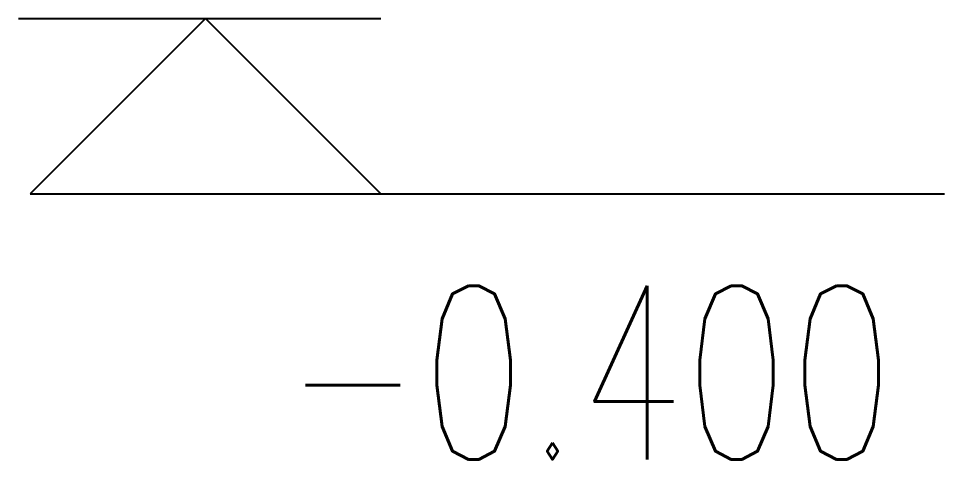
# Model space of a CAD drawing. Extents: x -89996 to 1006241, y -2176 to 440573.
# Drawn here: x 630247 to 633417, y 139621 to 141131 of the extents above; entities that cross this region are included whole.
import ezdxf

# ---------------------------------------------------------------- set-up
doc = ezdxf.new("R2010")
doc.units = 0
doc.header["$LTSCALE"] = 1000
doc.header["$MEASUREMENT"] = 0
doc.layers.add('AXIS', color=3, linetype='Continuous')
doc.layers.add('PUB_TEXT', color=7, linetype='Continuous')
doc.styles.add('_TCH_DIM', font='SIMPLEX', dxfattribs={"bigfont": 'GBCBIG'})

msp = doc.modelspace()

# ---------------------------------------------------------------- linework, layer by layer
at = {"layer": 'AXIS'}
for p, q in [((630246.82, 141131.48), (631486.82, 141131.48)), ((630886.82, 141131.48), (630286.82, 140531.48)), ((630886.82, 141131.48), (631486.82, 140531.48)), ((630286.82, 140531.48), (633416.82, 140531.48))]:
    msp.add_line(p, q, dxfattribs=at)

# ---------------------------------------------------------------- texts
at = {"layer": 'PUB_TEXT', "style": '_TCH_DIM', "width": 0.705882}
msp.add_text('-0.400', height=595, dxfattribs=at).set_placement((631156.82, 139621.48))

doc.saveas('drawing.dxf')
